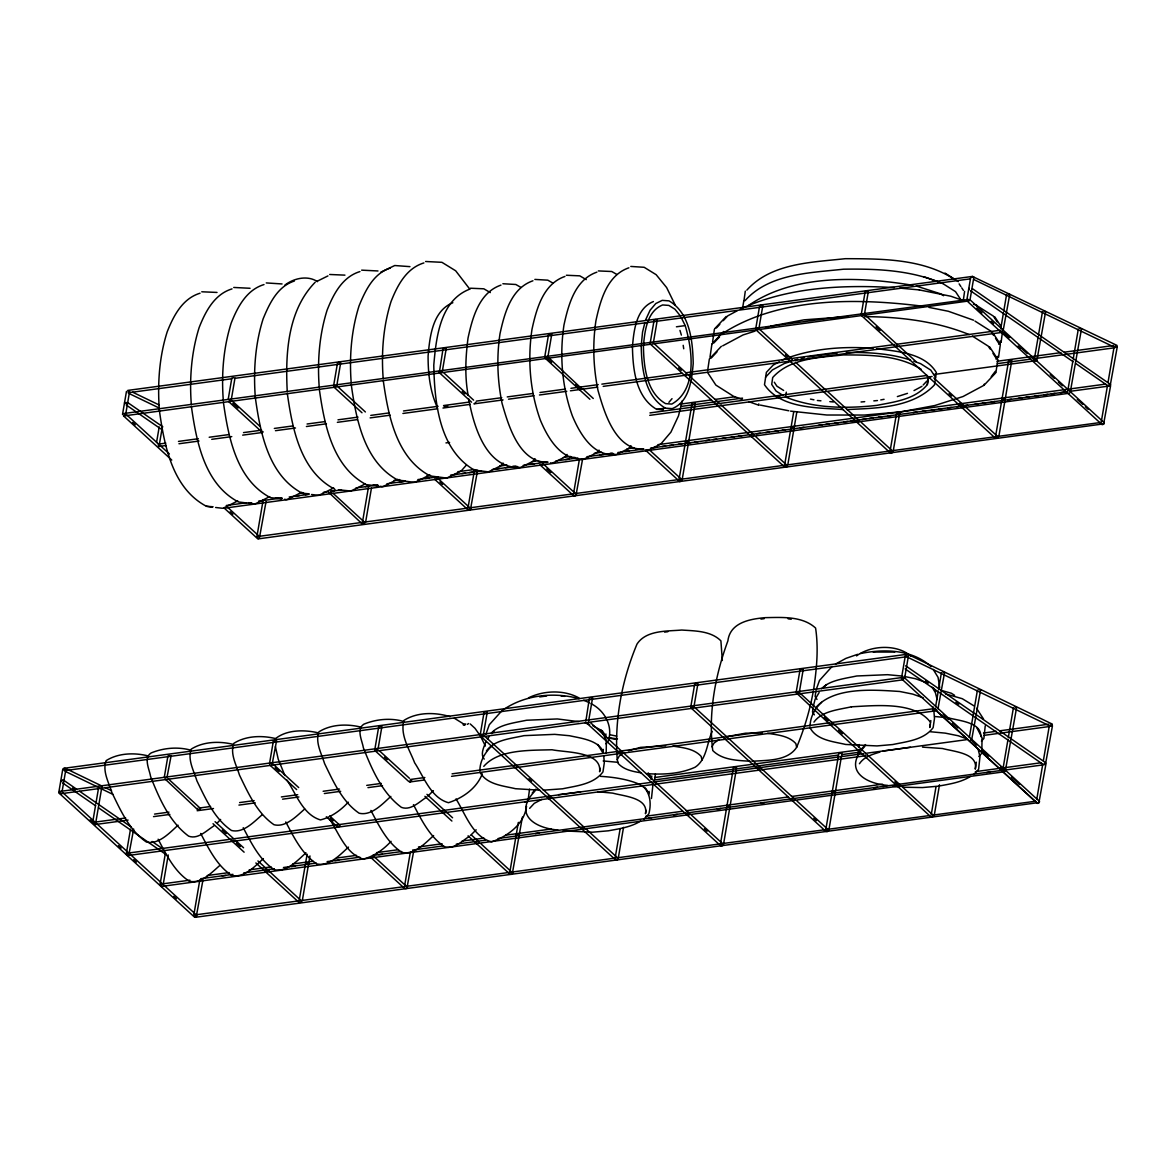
<?xml version="1.0" encoding="UTF-8"?>
<svg xmlns="http://www.w3.org/2000/svg" width="1176" height="1176" viewBox="0 0 1176 1176"><rect width="100%" height="100%" fill="white"/><g stroke="black" fill="none" stroke-linecap="round" stroke-linejoin="round"><path stroke-width="1.5" d="M652.812 785.818L651.46 798.489M939.756 687.74L938.051 677.332L933.171 669.365M985.238 725.812L983.886 738.469L981.431 741.115M758.564 404.735L758.799 403.897M632.6 345.009C633.982 329.236 636.716 308.215 653.43 301.556M641.39 343.818L642.566 331.941L644.727 323.341M969.009 289.752L969.171 288.341M479.881 770.295C480.043 760.475 485.394 751.89 492.479 745.422M602.847 752.846L603.303 749.406M605.478 737.44L605.934 734M606.199 752.875L606.39 740.336L601.142 730.222M648.696 794.844L649.152 791.389M651.328 779.438L651.783 775.998M654.694 779.467L655.429 773.984M810.058 726.048C810.308 716.845 814.836 708.481 821.554 702.366M813.057 707.908L812.513 712.009L814.38 714.861M815.879 691.135L815.144 696.604L817.011 699.455M858.524 749.538L858.112 753.86M930.848 720.55L929.79 727.488L930.392 723.99M932.656 710.348L933.127 706.908M976.315 762.195L975.272 769.133C978.52 753.184 953.78 751.611 942.49 748.509L922.513 747.127M980.755 736.588C981.695 722.123 958.822 720.77 947.753 717.713L947.871 717.727M981.857 750.259L982.033 737.734L976.786 727.606M707.673 370.455L709.349 359.033L721.373 346.288M710.025 357.034L711.921 344.024M712.597 342.01L714.391 329.265M742.6 308.112L743.732 301.247M743.938 300.821L745.305 291.134M786.318 392.152L785.495 397.018C814.277 408.542 846.205 408.704 876.62 405.411C894.333 401.913 915.251 399.575 927.335 384.567L928.305 377.687L926.556 375.026M963.217 301.056L964.585 291.369M995.969 372.366L997.777 359.621M998.542 357.342L1000.335 344.597M1001.114 342.319L1002.79 329.06M813.601 689.548C816.673 669.291 818.658 648.373 815.585 628.043C802.355 615.915 782.128 617.385 765.356 617.65C750.244 618.943 730.134 622.413 727.9 640.832C715.111 675.641 708.114 713.553 712.759 750.538C722.329 760.196 737.381 760.387 750.126 761.254M600.201 768.251L599.613 771.735C602.185 751.346 565.965 752.611 552.058 749.759C529.215 750.45 498.639 749.215 483.777 766.355M646.065 810.249L645.477 813.733C648.726 797.798 623.986 796.211 612.696 793.124L597.923 791.757M122.51 414.496L126.464 391.387M902.698 677.435L60.05 791.419L59.814 792.786L60.388 793.8L903.036 679.816L903.403 677.611M63.769 769.677L64.004 768.31L906.637 654.326M125.964 412.776L129.625 391.314L128.066 391.52M61.96 792.315L65.915 769.207L64.283 768.854L62.754 769.28L58.8 792.389L59.476 793.006M156.54 442.514L159.201 426.947M92.683 822.289L95.638 804.972M95.932 803.311L98.49 788.346M165.816 443.117L158.598 444.102L158.363 445.454L158.936 446.468L166.213 445.483M159.407 444.175L162.362 426.873M95.844 822.215L101.93 786.612M130.507 829.109L126.229 854.143L126.92 854.776M133.682 829.051L128.86 854.732M228.218 399.237L231.819 378.099L233.362 377.672L234.994 378.025L231.378 399.164M165.052 778.982L197.597 809.588L199.273 809.764L200.537 808.529L168.286 778.85M165.375 853.262L159.951 885.028L160.627 885.646M163.111 884.955L168.242 854.952M263.042 431.71L261.366 431.519L261.601 430.166L243.52 432.606M197.597 809.588L197.833 808.221M256.927 536.476L263.174 499.918M193.834 914.928L199.788 880.118M266.055 501.593L259.573 537.05M202.948 880.045L196.465 915.501M333.572 385.949L337.527 362.84L339.07 362.414L340.687 362.767L336.748 385.875M269.466 763.9L273.405 740.792L276.566 740.718L272.097 764.473M329.647 493.273L362.061 523.746L363.737 523.923L365.001 522.673L332.881 493.126M362.473 522.188L368.573 486.452M299.16 900.684L307.112 854.217M365.633 522.115L371.44 488.172M302.32 900.61L309.964 855.922M340.055 825.581L338.791 826.831L337.233 825.964M374.791 749.641L378.745 726.533L380.274 726.106L381.906 726.474L378.26 747.804M468.136 507.15L474.413 470.385M404.632 885.66L410.306 852.394M413.467 852.335L406.955 887.983M442.558 811.719L444.116 812.587L445.381 811.337M480.117 735.397L484.071 712.288L485.6 711.862L487.231 712.215L483.586 733.545M544.65 357.401L548.589 334.293L550.133 333.852L551.764 334.219L547.81 357.328L546.252 357.533M581.076 388.095L548.971 357.916M516.705 766.252L515.147 765.385M573.668 492.876L579.356 459.61M509.958 871.416L518.337 822.392M582.517 459.537L576.005 495.199M522.394 817.07L512.295 873.739M484.453 735.926L550.53 796.446L550.309 797.813L548.486 798.46L547.59 797.504M650.181 343.113L654.135 320.004L655.664 319.578L657.296 319.945L653.341 343.039M585.913 720.785L589.396 698.044L590.94 697.618L592.557 697.971L588.617 721.079M648.211 449.585L646.271 450.908L645.374 449.967M678.905 480.352L692.061 403.324L693.605 402.898L695.236 403.25L682.359 478.529M614.989 858.921L620.075 829.153M681.771 480.322L679.831 481.66L646.271 450.908M618.444 857.098L623.53 827.331M690.782 706.908L694.737 683.8L696.265 683.374L697.897 683.726L693.943 706.835L692.385 707.041M755.712 328.839L759.667 305.731L761.195 305.304L762.827 305.657L758.873 328.765M686.946 814.101L688.504 814.968L689.768 813.718M784.436 466.078L793.712 411.806M720.623 842.913L733.486 767.649L735.015 767.222L736.646 767.575L730.355 804.34M787.905 464.255L796.872 411.732M796.108 692.649L800.062 669.556L801.591 669.115L803.223 669.482L799.268 692.59L797.71 692.796M796.446 692.973L829.58 724.093L831.256 724.284L832.52 723.034L799.709 692.855M861.244 314.565L865.198 291.457L866.741 291.031L868.358 291.383L864.419 314.492M861.582 314.874L863.022 313.727M856.745 421.375L858.304 422.228L859.568 420.993M890.261 450.055L896.553 413.29L899.713 413.217L893.128 451.731L890.644 452.422M825.949 828.668L838.811 753.39L841.972 753.331L828.815 830.344L827.551 831.594L825.875 831.417L691.003 707.893M927.335 384.567L928.173 379.701M901.448 678.405L905.388 655.297M966.775 300.292L970.729 277.183L973.89 277.11L969.95 300.218L967.451 300.909M908.548 655.223L904.609 678.332L902.124 679.037M935.626 706.57L938.286 690.988M938.566 689.327L941.417 672.701M1000.805 328.325L1003.466 312.743M1003.76 311.081L1006.597 294.441M965.54 406.97L998.203 437.031L996.939 438.266L995.263 438.089L1008.67 360.503L1011.83 360.429L998.836 436.472M931.142 815.188L936.037 786.597M934.303 815.115L939.506 784.745M969.333 737.47L977.432 690.106M1034.365 359.077L1038.188 336.733M1038.496 334.954L1042.465 311.699M1002.76 770.06L1008.023 739.278M1008.317 737.514L1013.447 707.496M1067.646 391.52L1072.909 360.738M1073.203 358.974L1078.333 328.971M1036.776 799.195L1042.73 764.4L1045.89 764.327L1039.114 801.518M1043.362 760.696L1049.301 725.886L1052.461 725.812L1045.699 763.003M1101.206 422.272L1107.454 385.713L1108.983 385.287L1110.614 385.64L1103.838 422.845M1108.086 382.009L1114.04 347.214L1117.2 347.14L1110.423 384.331M1045.082 763.298L1044.847 764.665L1045.92 763.253L1044.979 762.254L905.638 665.792M485.909 734.177L489.304 724.71L501.917 710.716M529.553 789.169L528.318 798.475M813.248 706.541L815.086 699.338L819.143 692.517M816.085 689.915L819.481 680.463L832.093 666.454M858.921 746.966L859.347 744.555M526.539 806.266C524.29 824.273 507.562 836.312 491.583 841.884C472.737 836.945 465.329 813.807 456.009 798.916M813.292 691.165C809.897 710.422 804.149 729.223 796.667 747.289C787.508 761.357 766.855 760.034 751.934 761.342M682.286 400.766L678.479 415.907L670.923 432.136L660.868 443.969L648.696 450.011A4.66 3.984 -88.5 0 1 647.27 450.114L646.374 449.835M712.186 731.34C706.864 743.1 706.747 759.622 695.119 767.208C679.934 774.102 662.764 774.749 646.374 773.602M275.875 738.322C287.311 729.59 304.172 729.679 317.858 732.736M482.263 773.823C476.839 788.332 462.668 798.078 448.468 802.708C430.842 797.887 423.786 776.601 414.643 762.812C409.615 749.7 399.664 734.809 404.03 720.329C417.495 711.921 435.149 712.2 450.07 716.64M645.595 319.901L650.093 310.229L655.767 303.555L662.206 300.365L668.997 300.865C690.091 313.125 692.752 341.422 693.208 363.502C691.797 379.73 689.489 401.678 672.202 408.645L665.41 408.145L656.634 409.336C635.54 397.076 632.879 368.779 632.438 346.7M486.085 741.277C484.174 746.539 479.926 754.125 484.203 759.108M641.376 772.867C633.1 771.574 623.897 769.883 618.076 763.342L617.253 759.637L619.296 755.947L624.103 752.522M711.936 746.819L713.979 743.129L718.786 739.704M487.437 739.013L488.966 736.779M790.551 411.13L826.816 415.01L864.389 415.055L901.095 411.835L934.802 405.529L963.056 396.518L983.842 385.375L984.312 384.111M158.936 446.468L158.598 444.102M968.965 300.953L124.097 415.892M1069.645 393.181L224.792 508.12M1103.22 423.919L258.353 538.858L257.779 537.844M63.107 792.903L95.036 822.127L95.374 824.508L95.962 823.773M1004.774 771.721L161.538 886.425L160.965 885.425M1038.482 802.591L195.26 917.309L194.687 916.295M63.416 781.423L63.93 780.761L62.313 780.408L60.77 780.835L61.461 781.467M166.933 777.733L171.079 755.947L169.447 755.595L167.918 756.021L164.302 777.16L164.978 777.777M377.423 750.229L377.952 749.582L376.394 749.788M937.963 708.878L944.578 672.628L942.946 672.275M971.67 739.763L980.593 690.033L978.961 689.665M1005.392 770.648L1016.623 707.423L1014.991 707.07M127.126 403.515L127.655 402.868L126.023 402.515L124.48 402.942L125.156 403.559M470.459 509.473L477.588 470.312L474.354 470.106C438.986 449.555 434.532 402.118 433.782 365.119C436.149 337.924 440 301.115 468.989 289.443M793.653 428.137L794.182 427.491L792.55 427.138L791.36 427.873M1003.143 330.618L1009.758 294.368L1008.141 294.015M1036.703 361.355L1045.626 311.625L1044.009 311.272M1070.278 392.108L1081.494 328.898L1079.877 328.53M315.212 282.211C287.459 310.64 285.327 353.917 287.238 391.446M466.137 465.358L461.183 470.973L447.277 477.794A5.498 4.704 -88.5 0 1 445.572 477.912L430.225 475.986C396.15 457.964 388.154 415.113 383.214 380.23M503.108 463.094L500.608 465.858L488.819 471.65A4.66 3.984 -88.5 0 1 487.379 471.738L474.354 470.106M535.08 458.772L532.596 461.536L520.792 467.313A4.66 3.984 -88.5 0 1 519.351 467.416C485.732 468.342 473.487 425.418 468.71 398.855M567.067 454.436L564.568 457.214L552.764 462.991A4.66 3.984 -88.5 0 1 551.338 463.094L550.442 462.815M599.04 450.114L596.541 452.878L584.751 458.669A4.66 3.984 -88.5 0 1 583.311 458.758C561.055 461.051 547.707 437.737 540.357 420.141C529.964 391.167 527.465 359.753 531.978 329.383C536.403 309.156 543.077 283.975 564.921 276.463M631.012 445.792L628.528 448.556L616.724 454.348A4.66 3.984 -88.5 0 1 615.283 454.436C593.027 456.729 579.68 433.415 572.33 415.804C561.937 386.845 559.438 355.431 563.965 325.061C568.375 304.834 575.049 279.653 596.894 272.141M668.909 402.339L672.025 398.679M62.798 769.633L63.945 768.31L65.665 768.531M534.992 791.007C513.456 813.41 533.081 827.919 557.968 830.035M864.786 746.407C843.251 768.795 862.875 783.319 887.762 785.421M491.362 733.045C498.845 724.592 514.294 722.843 526.598 720.241L557.336 718.948L578.651 721.638M491.774 733.618L493.993 731.222M486.408 750.95C494.346 739.954 510.134 738.719 523.967 735.647L554.69 734.353L569.463 735.72C581.444 738.337 597.731 740.233 602.935 751.17M532.272 792.947L535.741 789.199M529.641 808.353L534.271 803.355L541.93 799.312M605.772 743.732L608.227 741.086C613.402 726.254 604.508 710.319 591.028 703.674M643.919 819.172L648.829 813.895C651.195 804.928 650.74 794.903 644.36 787.626M821.554 688.783C829.021 680.331 844.471 678.596 856.789 675.98L887.512 674.686L902.286 676.068M823.068 688.151L826.405 684.564M856.54 655.899C870.887 645.198 896.979 643.963 910.665 655.987M816.6 706.688C835.283 686.887 872.651 689.709 899.758 691.488L912.738 694.105L923.219 697.824M813.954 722.093C821.892 711.098 837.679 709.863 851.512 706.791L851.395 706.805C876.605 705.497 914.737 701.396 930.495 722.314M862.067 748.333L865.536 744.584M859.435 763.738C864.139 756.8 871.637 754.595 879.913 752.081M978.799 756.521L981.254 753.875M973.713 774.558L978.623 769.28L979.975 756.609L978.256 749.788M178.061 825.199C169.712 832.74 158.686 844.897 146.383 842.016C129.404 830.418 120.525 810.308 111.823 792.374C108.824 782.496 102.15 771.088 106.163 760.622C118.159 753.022 134.02 752.537 147.632 755.771M217.486 822.788L220.618 819.437M262.13 814.806C253.928 821.862 243.285 833.446 231.496 830.491C214.502 818.893 205.624 798.783 196.921 780.864C193.937 770.986 187.263 759.578 191.262 749.112C203.272 741.512 219.133 741.027 232.745 744.246M219.794 865.477C211.592 872.548 200.949 884.132 189.16 881.177C174.357 871.416 166.169 854.438 158.128 839.208M304.687 809.044C296.484 816.1 285.841 827.683 274.037 824.743C257.059 813.145 248.18 793.036 239.478 775.102C236.479 765.223 229.82 753.816 233.818 743.35C245.828 735.75 261.675 735.265 275.302 738.499M263.395 858.612C255.03 866.153 244.005 878.325 231.701 875.429C216.913 865.654 208.725 848.675 200.684 833.461M348.287 802.164C340.82 810.293 331.206 817.247 320.46 819.922C303.099 814.777 296.058 793.873 286.988 780.085M305.951 852.85C297.587 860.391 286.562 872.563 274.258 869.667C259.47 859.906 251.282 842.913 243.226 827.698M390.829 796.417C382.479 803.958 371.454 816.129 359.15 813.233C342.172 801.635 333.293 781.525 324.591 763.591C321.592 753.713 314.933 742.306 318.931 731.84C330.941 724.24 346.788 723.755 360.4 726.989M348.493 847.102C340.143 854.643 329.118 866.815 316.814 863.919C302.026 854.143 293.838 837.165 285.783 821.95M433.385 790.654L427.873 796.093M391.049 841.34C383.596 849.469 373.968 856.422 363.237 859.083C345.876 853.952 338.82 833.034 329.75 819.26M433.606 835.577C425.256 843.133 414.231 855.29 401.927 852.409C387.139 842.633 378.937 825.655 370.896 810.44M476.162 829.83L470.635 835.269M746.833 290.149C771.03 263.071 811.675 262.366 845.309 258.691C882.059 258.779 922.469 258.676 954.412 279.285M714.685 328.751L726.239 316.462M716.39 327.957L719.815 324.311M723.24 320.666L727.812 315.815L737.19 310.787M745.025 300.659C769.222 273.596 809.867 272.876 843.501 269.201C875.164 268.701 907.813 269.951 937.639 281.637M712.112 343.76L723.666 331.485M748.656 305.392C794.608 273.773 859.847 276.507 912.855 285.342M713.832 342.98L719.536 336.909M722.961 333.264C780.35 296.499 858.26 298.101 923.719 306.348M711.26 358.004L716.963 351.933M765.547 377.202L772.367 369.955L784.465 363.457L791.095 361.341M923.175 385.008L926.923 381.039M998.674 344.245L1000.997 341.79L1000.056 341.055M996.116 359.268L997.895 356.299M991.236 376.746L995.322 371.322M984.121 385.169L995.675 372.88M331.441 491.935L330.162 493.185L328.486 492.994M60.108 791.492L58.844 792.742L59.726 793.697L194.599 917.207L196.421 916.56L196.642 915.193L96.388 823.376M474.575 403.574L475.839 402.339M437.443 478.088L436.164 479.338L434.488 479.146L468.048 509.884L469.724 510.075L471.003 508.826L437.884 478.367M542.974 463.814L541.695 465.064L540.019 464.873L573.594 495.61L575.27 495.802L576.534 494.552L543.415 464.094M686.916 373.792L685.637 375.026L683.962 374.85M754.037 435.267L752.772 436.502L751.096 436.325M373.777 856.466L372.513 857.701L370.837 857.524L404.544 888.409L406.22 888.586L407.484 887.336L374.233 856.745M968.657 299.924L967.392 301.174L968.289 302.129L1102.147 424.712L1103.97 424.066L1104.19 422.699L970.347 300.101M479.102 842.207L477.838 843.457L476.162 843.28M893.128 451.731L891.864 452.966L890.188 452.789L755.933 329.839M213.9 825.919C206.609 830.432 197.98 839.723 188.645 836.151C169.329 821.818 159.142 798.239 150.572 776.469C149.528 769.692 143.178 757.829 151.16 752.934C163.435 747.936 177.326 746.613 190.189 750.009M467.431 724.387L468.518 723.549M426.668 797.137C419.376 801.65 410.747 810.94 401.413 807.368C382.097 793.036 371.925 769.457 363.34 747.701C362.296 740.909 355.946 729.046 363.928 724.151C376.202 719.153 390.094 717.83 402.956 721.226M469.445 836.298C462.153 840.811 453.524 850.116 444.19 846.544C429.652 836.548 421.405 819.878 413.452 804.678M526.245 801.37L525.143 802.252L527.039 801.488M237.773 500.932L223.44 508.076A5.498 4.704 -88.5 0 1 221.735 508.194L215.62 507.488M269.76 496.61L255.412 503.754A5.498 4.704 -88.5 0 1 253.707 503.857L238.361 501.946C204.286 483.924 196.289 441.059 191.35 406.176M301.732 492.288L287.385 499.433A5.498 4.704 -88.5 0 1 285.695 499.535L284.636 499.212M333.705 487.966L319.358 495.096A5.498 4.704 -88.5 0 1 317.667 495.214L311.552 494.508M397.664 479.308L383.317 486.452A5.498 4.704 -88.5 0 1 381.627 486.555L380.568 486.232M429.637 474.986L415.29 482.131A5.498 4.704 -88.5 0 1 413.599 482.233L398.252 480.308C364.163 462.286 356.166 419.435 351.242 384.552M503.078 709.907C524.952 694.795 553.852 691.811 579.165 698.662M835.563 664.028L845.926 658.384L857.657 654.312M528.509 697.838C543.782 690.4 563.907 689.621 578.96 697.927M640.582 821.083C630.953 827.154 619.37 828.727 608.418 830.8L592.675 832.182L563.172 830.888M970.376 776.483C960.748 782.54 949.164 784.127 938.213 786.185L922.469 787.567L903.124 787.229M740.307 309.112C787.92 287.003 842.619 284.636 894.319 287.606M722.681 345.847L742.982 334.969L755.124 331.088M779.247 361.841L773.191 365.089L766.385 372.336L764.488 384.714C780.879 408.925 817.232 407.572 843.413 409.571M782.275 360.224L785.303 358.592M914.017 390.579L921.925 386.345M365.251 483.953L351.345 490.774A5.498 4.704 -88.5 0 1 349.639 490.892L338.453 489.819M200.052 293.206C182.412 298.572 173.519 315.844 167.198 331.823C159.142 357.225 157.437 384.037 159.377 410.498C164.302 445.395 172.299 488.246 206.388 506.268L212.239 507.238M232.025 288.884C214.385 294.25 205.491 311.522 199.17 327.487C191.365 352.344 189.38 378.54 191.306 404.426M263.997 284.563C246.372 289.928 237.479 307.201 231.157 323.165C223.337 348.008 221.367 374.203 223.278 400.105M284.812 285.18C293.588 278.256 307.642 275.008 317.446 281.652M294.382 281.02C277.462 286.429 269.407 303.614 263.13 318.843C255.074 344.245 253.369 371.057 255.31 397.532C260.234 432.415 268.231 475.266 302.32 493.288L308.171 494.258M316.8 281.417L327.957 275.904M359.929 271.582C342.304 276.948 333.411 294.221 327.09 310.185C319.269 335.042 317.299 361.238 319.211 387.125M380.745 272.2L394.739 265.526L409.954 266.643M390.314 268.04C373.395 273.449 365.339 290.634 359.062 305.863C351.242 330.706 349.272 356.901 351.183 382.803M423.889 262.924C406.249 268.304 397.356 285.577 391.035 301.541C383.214 326.384 381.245 352.579 383.17 378.466M452.848 302.732C432.459 310.949 429.755 336.836 428.093 355.975C428.035 373.248 429.96 390.976 437.075 406.867M500.961 285.106C479.117 292.618 472.443 317.814 468.033 338.026C465.578 356.989 464.638 376.394 468.151 395.283M532.934 280.785C511.09 288.296 504.43 313.492 500.006 333.705C496.522 356.887 497.375 380.495 502.079 403.441C508.473 425.594 518.925 461.815 547.163 462.565M628.866 267.805C607.022 275.316 600.363 300.512 595.938 320.725C592.454 343.921 593.307 367.515 598.011 390.461C604.405 412.614 614.857 448.835 643.096 449.6M628.44 750.758L640.479 747.377L665.601 745.76M259.514 538.094L257.691 538.755L224.131 508.017M962.394 406.411L964.217 405.764L965.099 406.72M584.016 828.683L582.208 829.345L581.312 828.389M758.667 768.295L760.49 767.634L761.372 768.59M897.714 784.921L899.537 784.274L900.419 785.215M201.757 291.78L217.016 292.442M233.745 287.459L250.062 288.282M329.677 274.478L344.935 275.14M361.649 270.157L377.981 270.965M425.609 261.498L441.926 262.321L455.671 270.789L469.959 289.369M470.444 288.223L483.85 288.811L490.319 292.589M566.376 275.257L579.783 275.846L586.251 279.623M598.349 270.921L611.755 271.509L616.812 274.42M765.547 327.751L769.016 326.649M790.272 357.004C816.776 348.008 845.412 346.317 873.165 348.331M794.417 360.282L797.725 359.224M897.362 396.591L907.475 393.357M465.77 723.931L463.124 724.754L464.902 725.18M726.004 736.793L745.613 733.192L762.107 733.03M266.261 282.931L282.049 283.945M502.872 283.739L515.823 284.489L520.894 287.385M534.86 279.418L547.795 280.167L552.867 283.063M630.792 266.438L644.169 267.29L656.149 274.684L666.63 287.561L675.171 304.966M770.765 326.09L804.134 319.828L847.646 316.623M801.047 358.166L804.355 357.548M807.677 356.916L837.371 352.991M880.765 399.928L884.073 399.311M539.71 696.912L546.605 695.986M860.553 653.547C884.19 648.667 912.37 649.402 931.054 666.63M558.571 794.667L580.621 791.874M883.191 751.023L910.415 747.26M127.714 390.417L972.699 276.389M128.052 392.784L231.76 378.76M235.406 378.26L970.509 278.83M676.42 326.796L685.196 325.605C692.473 349.713 697.647 389.491 671.79 404.074L665.572 403.618C646.256 392.402 643.816 366.486 643.419 346.273C644.713 331.426 646.8 311.331 662.632 304.951L668.85 305.407L674.95 309.214L680.522 316.094M123.759 413.526L968.554 299.454M124.112 414.628L125.67 414.422M333.911 386.257L335.175 386.081M440.721 371.807L442.279 371.601L446.233 348.493L444.601 348.14L443.058 348.566L439.339 372.66L471.561 402.163M228.952 401.06L231.79 400.678M178.473 441.412L198.347 438.721M209.196 437.251L229.07 434.561M274.331 428.446L292.53 425.977M307.083 424.007L325.282 421.552M338.012 419.832L358.033 417.113M370.763 415.393L388.962 412.938M403.515 410.968L438.089 406.293M443.558 405.544L469.018 402.104M476.309 401.119L501.77 397.679M507.238 396.929L532.713 393.49M539.99 392.505L565.465 389.065M570.919 388.315L598.216 384.625M601.847 384.14L681.918 373.306M685.549 372.821L894.804 344.509M896.597 344.274L1000.702 330.191M444.19 406.617L447.791 406.132M1001.364 331.426L999.923 330.956M178.958 443.749L198.994 441.044M211.739 439.324L231.76 436.619M242.682 435.135L262.718 432.43M275.463 430.695L295.485 427.99M306.407 426.52L326.443 423.801M337.365 422.331L357.386 419.611M370.131 417.892L390.167 415.187M402.912 413.467L437.501 408.778M442.97 408.043L470.282 404.353M473.928 403.853L503.049 399.913M508.517 399.178L534.007 395.724M539.461 394.989L566.773 391.299M570.419 390.8L597.731 387.11M603.2 386.375L1001.937 332.426M680.301 404.118L711.245 399.928M714.89 399.443L734.912 396.738M997.101 361.267L1060.825 352.653M1064.471 352.153L1113.628 345.509M680.639 406.484L742.541 398.12M997.439 363.634L1030.22 359.195M1033.866 358.709L1113.981 347.875M649.975 412.908L926.541 375.497M933.788 374.512L1035.159 360.797M776.336 396.974L779.938 396.474M929.29 376.879L932.112 376.496M445.969 442.911L449.6 442.426M649.755 415.349L929.966 377.452M299.527 493.141L303.173 492.656M394.151 480.337L399.605 479.602M426.903 475.912L430.534 475.413M457.831 471.723L474.207 469.518M499.682 466.064L506.959 465.079M532.434 461.639L536.08 461.139M563.363 457.449L570.639 456.464M594.306 453.275L601.583 452.29M627.058 448.835L634.334 447.85M657.987 444.66L1105.587 384.111M687.093 441.97L688.651 441.764M898.155 413.423L899.713 413.217M1003.687 399.149L1005.245 398.943L1002.422 399.325M296.234 496.007L299.865 495.508M305.334 494.773L308.965 494.273L289.178 496.992M330.809 491.318L334.44 490.833M365.368 486.644L369.014 486.158M399.943 481.969L403.589 481.484M425.418 478.529L429.064 478.029M452.716 474.839L456.347 474.34M461.815 473.605L465.446 473.105M469.092 472.62L472.723 472.12M496.39 468.93L500.02 468.43M505.474 467.695L509.12 467.21M530.949 464.255L534.595 463.756M565.524 459.566L569.169 459.081M600.098 454.891L603.744 454.406M625.573 451.452L629.204 450.952M652.871 447.762L656.502 447.262M661.956 446.527L665.601 446.042M669.247 445.542L672.878 445.057M678.332 444.308L681.977 443.822M687.431 443.087L691.076 442.588M694.707 442.102L698.353 441.603M705.629 440.618L709.275 440.133M712.906 439.633L716.551 439.148M722.005 438.413L725.651 437.913M731.105 437.178L734.75 436.678M738.381 436.193L742.027 435.693M756.58 433.724L760.21 433.238M765.679 432.503L769.31 432.004M774.778 431.269L778.409 430.784M782.055 430.284L785.686 429.799M800.253 427.829L803.884 427.329M818.437 425.359L822.083 424.874M825.728 424.374L829.359 423.889M834.813 423.139L838.459 422.654M843.912 421.919L847.558 421.42M851.189 420.935L854.834 420.435M862.111 419.45L865.757 418.965M869.387 418.465L873.033 417.98M878.487 417.245L882.132 416.745M887.586 416.01L891.232 415.51M913.061 412.555L916.692 412.07M922.16 411.335L925.791 410.836M931.26 410.101L934.891 409.615M938.536 409.116L942.167 408.631M947.635 407.881L951.266 407.396M956.735 406.661L960.366 406.161M964.011 405.676L967.642 405.176M974.919 404.191L978.564 403.706M982.195 403.206L985.841 402.721M991.294 401.986L994.94 401.486M1007.67 399.766L1011.316 399.267M1018.592 398.282L1022.238 397.797M1025.869 397.297L1029.514 396.812M1034.968 396.077L1038.614 395.577M1044.067 394.842L1047.713 394.342M1051.344 393.857L1054.99 393.372M1060.443 392.622L1064.089 392.137M1071.365 391.152L1109.571 385.978L1109.394 383.89M226.248 505.504L246.034 502.828M258.617 501.123L281.975 497.962M323.326 492.376L328.721 491.641M330.544 491.392L341.452 489.922M355.99 487.952L377.819 484.997M386.904 483.777L405.088 481.307M417.818 479.587L437.81 476.883M450.54 475.163L481.454 470.988M492.362 469.503L515.999 466.313M523.276 465.329L546.899 462.124M555.998 460.904L577.813 457.949M586.912 456.714L612.358 453.275M617.812 452.54L643.272 449.1M650.548 448.115L1066.911 391.784M258.014 536.491L993.676 436.972M997.307 436.487L1100.486 422.522M905.726 655.605L906.99 655.444M64.342 770.692L906.99 656.708M481.719 735.544L483.277 735.323M125.685 817.982L95.036 822.127L95.741 822.303M154.556 814.086L168.976 812.131M199.655 807.986L210.548 806.501M239.61 802.576L254.134 800.606M281.373 796.931L297.719 794.711M323.135 791.272L339.482 789.067M366.721 785.377L381.259 783.422M410.306 779.482L424.845 777.512M452.084 773.837L829.815 722.74M831.608 722.49L935.508 708.437L935.288 709.804L1037.085 803.032M410.115 780.673L411.673 780.452L410.409 781.702L408.733 781.511L375.012 750.641M620.766 752.17L622.325 751.964L621.06 753.199L619.385 753.022M935.288 709.804L936.169 709.672M198.759 809.867L200.023 809.691M830.741 724.372L833.563 723.99M95.374 824.508L128.081 820.084M153.527 816.629L169.873 814.424M197.142 810.734L213.488 808.529M238.934 805.09L255.295 802.87M282.549 799.18L298.895 796.975M324.341 793.535L340.702 791.316M367.956 787.626L382.494 785.656M409.748 781.981L424.286 780.011M451.555 776.322L936.757 710.686M654.562 777.527L859.921 749.744M983.489 733.03L996.204 731.31M999.835 730.81L1048.904 724.181M654.914 779.894L838.444 755.065M842.09 754.566L858.436 752.361M983.827 735.397L1049.257 726.548M127.478 853.188L863.537 753.625M865.345 753.375L966.51 739.689M232.481 840.737L235.303 840.355M864.463 755.257L867.285 754.874M865.139 755.815L127.831 855.555L127.258 854.54M207.314 875.532L229.158 872.577M249.18 869.872L271.024 866.918M292.853 863.963L312.875 861.258M336.542 858.054L356.563 855.349M376.57 852.644L398.414 849.689M418.435 846.985L442.102 843.78M462.109 841.075L483.953 838.12M505.798 835.166L551.294 829.007M645.933 816.203L682.33 811.278M685.976 810.793L787.891 797.005M791.522 796.505L882.529 784.201M975.345 771.647L1040.863 762.783M307.186 863.287L308.744 863.081M517.837 834.798L519.395 834.578M833.828 792.051L835.386 791.83L832.564 792.212M161.2 884.058L189.909 880.177M200.67 878.722L232.966 874.356M243.741 872.901L265.261 869.99M267.084 869.74L274.361 868.755M283.46 867.52L316.197 863.096M327.119 861.611L359.871 857.186M372.601 855.466L401.707 851.527M412.614 850.057L443.543 845.867M456.273 844.148L485.379 840.208M498.124 838.488L1002.025 770.324M222.22 875.929L225.865 875.444M265.908 870.019L269.539 869.534M291.383 866.58L295.014 866.095M335.057 860.67L338.703 860.185M378.745 854.761L382.376 854.276M535.256 833.593L538.902 833.093M648.094 818.334L651.739 817.835M673.569 814.88L677.214 814.395M717.257 808.97L720.888 808.485M760.931 803.061L764.576 802.576M873.768 787.802L877.414 787.303M882.867 786.568L886.513 786.082M986.605 772.544L990.251 772.044M1004.804 770.074L1043.024 764.9M267.466 871.445L269.025 871.24M194.922 914.943L298.983 900.86M300.806 900.625L929.143 815.615M932.774 815.13L1035.747 801.209M760.931 619.09L764.209 618.664M664.602 632.115L667.894 631.688M861.053 401.986L864.698 401.663M873.812 400.869L877.443 400.546M873.165 652.033L894.804 652.077M785.112 466.696L787.597 466.005L786.332 467.254L784.657 467.063L650.401 344.112M826.331 831.035L828.286 831.006M722.946 845.25L720.315 844.662M864.698 316.638C900.184 316.814 936.243 321.239 969.318 334.616M846.294 352.521C867.815 352.183 889.865 353.285 910.445 360.047M846.852 409.571C876.62 408.16 912.591 408.013 934.479 384.89L936.375 372.527C924.365 352.859 897.435 351.506 876.723 348.655M539.725 790.169L515.5 788.714C503.225 785.759 486.423 784.627 479.823 771.882M543.268 790.184L562.569 788.802C576.446 785.818 593.733 784.318 602.965 771.897L604.302 762.798L603.758 755.742M656.634 409.336L663.426 409.836M635.863 448.6L643.992 449.203M610.388 453.407L613.651 453.642M570.286 457.126L575.167 457.493M538.314 461.462L548.06 462.183M512.839 466.269L517.719 466.622M398.252 480.308L404.956 480.808M372.983 485.129L378.01 485.497M378.878 486.114L366.265 484.644C332.191 466.622 324.194 423.757 319.269 388.874M302.32 493.288L309.023 493.788M275.375 497.992L282.078 498.477M281.255 498.962L270.333 497.61C236.258 479.587 228.262 436.737 223.337 401.854M248.43 502.681L251.782 502.931M206.388 506.268L213.091 506.768M899.699 288.105L919.456 289.928M817.379 400.487L820.936 400.81M829.815 401.633L833.372 401.957M934.626 716.493L944.563 717.419M561.099 696.001L564.627 696.339M930.348 731.737L945.239 733.133L958.205 735.75L967.187 738.94M607.801 737.602L617.459 738.866M892.966 786.274L899.728 786.906M603.185 760.945L618.076 762.327M600.554 776.351C613.387 777.086 627.455 779.218 638.686 783.98M579.518 387.242L581.194 387.418M792.154 800.533L793.829 800.709L795.094 799.474L728.12 737.999M548.869 796.27L550.53 796.446M582.576 827.14L584.251 827.331L551.882 797.681M266.702 871.519L265.041 871.342L255.883 862.963M972.464 276.478L1117.024 345.421L1116.921 346.876L1115.142 347.552L973.948 279.609M788.096 618.796L791.242 619.252M767.546 733.31C777.351 734.838 788.743 735.764 795.829 743.57L796.667 747.289M672.863 746.113C682.668 747.642 694.06 748.583 701.146 756.388L701.984 760.093M916.28 286.033L940.638 293.853L943.549 295.705M919.264 289.913L950.855 296.249L963.291 300.571M928.981 307.392L948.297 311.258L973.566 320.195M810.485 399.105L813.924 399.796M760.343 405.088L788.773 410.777M903.918 676.391L915.369 678.699L925.85 682.418M942.005 690.606L951.31 693.223L954.603 695.31M945.577 693.913L962.291 698.706L973.934 705.835M610.697 734.912L616.709 736.132M610.476 738.337L615.136 739.278M1115.451 345.259L1116.377 346.891M1050.727 723.931L1051.653 725.577M923.66 276.654L942.99 283.475M973.463 304.158L976.859 305.363M913.796 361.238L920.499 363.604L930.775 370.117L935.537 377.378M741.982 399.267L733.501 396.268L715.861 385.081L707.467 372.307M748.759 401.663L758.946 405.264M583.649 700.264L589.632 702.778M585.192 722.961L589.676 724.563M592.675 725.621L602.406 730.943L605.581 735.764M132.667 392.211L159.054 404.911M129.154 393.563L158.833 407.851M908.842 654.797L1052.285 724.093L1052.197 725.548L1050.418 726.239L906.975 656.943M67.297 769.31L101.68 785.921M104.958 787.508L111.499 790.669M65.43 771.456L112.911 794.388M454.333 718.213L464.505 724.519M665.41 408.145C644.316 395.9 641.655 367.603 641.214 345.524M335.072 489.569L334.293 488.966C300.218 470.944 292.221 428.093 287.282 393.196M944.975 273.082L958.337 281.623M942.432 283.342L955.529 291.648L961.6 300.894M976.139 305.172L993.352 316.094L997.16 321.886M975.007 321.107L990.795 331.118L993.632 335.454M972.434 336.13L988.222 346.141L990.118 349.037M921.249 369.337C898.376 354.917 869.652 354.99 843.457 354.917C819.275 357.563 790.066 358.077 772.691 377.525L771.721 384.405L776.087 391.049L782.804 395.312M783.628 390.447L776.91 386.184L774.293 382.2M640.111 784.892L645.8 788.508L648.799 793.153M972.478 288.708L1110.659 384.581L1109.453 385.86L1107.748 385.669L1076.084 363.766M970.523 290.795L1073.071 361.694M925.365 681.08L928.261 683.094M955.867 702.204L958.778 704.203M905.167 668.909L1043.024 764.341M128.213 402.912L162.803 426.829M126.244 405L160.95 428.99M62.989 779.762L76.587 789.184M79.6 791.272L130.962 826.831M152.101 841.472L162.685 848.793M72.544 788.023L75.455 790.037M62.534 782.893L95.521 805.722M98.519 807.809L165.978 854.511M470.224 723.946L475.045 728.37L479.676 734.985M1004.304 332.543L1009.699 337.483M1021.87 348.625L1027.265 353.579M1031.323 357.284L1035.38 361.003M1050.242 374.615L1054.299 378.319M1058.341 382.038L1062.398 385.743M1077.26 399.355L1082.67 404.309M1085.375 406.778L1088.065 409.263M976.771 308.112L981.975 312.875M991.074 321.21L993.676 323.591M1003.819 332.881L1009.023 337.659M1018.137 345.994L1020.739 348.375M864.845 314.756L897.508 344.803L896.244 346.053L894.568 345.876L861.464 315.55M898.964 345.994L915.869 361.488M933.862 377.966L964.217 405.764M876.091 326.825L880.06 330.471M949.032 393.637L951.663 396.047M959.587 403.295L962.218 405.72M895.612 346.817L928.129 376.614M929.172 377.555L995.263 438.089M757.991 327.825L792.448 359.503M795.579 362.252L826.008 390.256M827.801 391.755L858.671 420.038M861.361 422.493L892.246 450.775M785.509 354.799L788.199 357.269M655.135 344.553L686.02 372.836M688.695 375.291L719.58 403.574M720.917 404.794L753.14 434.311M755.83 436.766L786.715 465.049M678.64 367.853L681.316 370.308M943.108 714.449L948.459 719.359M952.487 723.034L957.837 727.944M972.567 741.439L976.595 745.114M981.945 750.023L988.648 756.168M1000.702 767.208L1004.716 770.883M1011.419 777.013L1019.46 784.377M982.813 751.611L985.429 754.007M582.532 388.653L593.277 398.488M649.666 450.129L681.889 479.646M547.59 358.768L551.617 362.458M575.784 384.581L579.812 388.271M589.882 399.267L544.679 357.739M833.99 724.24L865.345 752.963M867.726 755.139L933.67 815.674L932.406 816.923L930.731 816.732L864.345 755.933M824.317 717.154L828.301 720.815M838.547 730.193L842.457 733.78M894.892 781.79L898.861 785.436M830.623 725.048L863.302 754.977M444.072 373.101L473.605 400.149M462.197 391.476L464.887 393.945M546.781 468.945L550.809 472.634M695.751 708.349L726.768 736.764M796.902 800.988L827.919 829.403M813.763 818.202L816.467 820.686M338.541 387.374L365.383 411.967M439.897 481.984L442.588 484.453M333.793 386.933L361.988 412.761M727.238 806.471L730.061 806.089L723.475 844.603L722.211 845.838L720.535 845.662L585.677 722.137M590.425 722.593L688.871 812.763M691.576 815.233L722.593 843.648M704.38 828.757L707.085 831.226M232.201 400.913L259.514 425.933M232.819 403.265L238.022 408.028M228.835 401.736L261.366 431.519M585.604 828.565L617.973 858.201L617.738 859.568L615.915 860.215L480.161 735.75M528.921 778.777L531.625 781.246M126.817 414.996L169.388 453.98M227.38 507.091L259.749 536.741M132.609 422.419L135.24 424.83M230.173 511.766L232.863 514.235M123.436 415.804L171.769 460.066M379.76 751.096L409.424 778.262M426.962 794.329L444.499 810.382M445.851 811.616L452.584 817.79M471.473 835.092L478.206 841.266M480.91 843.736L512.824 873.092L511.56 874.341L509.884 874.15L468.077 835.857M384.478 757.197L387.183 759.667M424.918 796.343L451.893 821.039M273.082 764.106L298.704 787.582M329.721 815.982L339.158 824.626M275.111 767.737L279.153 771.441M330.397 818.378L333.102 820.848M269.686 764.885L296.661 789.596M326.325 816.761L337.115 826.64M215.076 821.686L233.362 838.444M235.714 840.605L243.564 847.778M257.941 860.95L267.084 869.329M268.128 870.284L301.688 901.154L300.424 902.404L298.748 902.227L266.085 872.298M222.249 830.035L226.159 833.622M236.361 842.972L240.271 846.558M213.018 823.7L231.319 840.458M232.363 841.428L244.123 852.188M90.14 819.775L94.124 823.406M118.394 845.647L121.099 848.117M133.711 859.671L136.372 862.096M173.695 896.288L176.385 898.758M655.15 781.893L656.046 782.834M976.521 708.275L983.518 718.977M933.406 687.945L935.758 691.503M932.112 687.166L935.42 692.737L937.14 699.573M648.255 772.941L651.43 777.762M597.717 744.423L602.597 752.405M994.705 316.756L1000.982 326.325M993.029 333.146L1000.217 344.083M995.543 338.35L998.777 343.289M959.131 283.872L960.924 286.621M961.747 287.87L963.394 290.384M989.56 346.788L997.645 359.106M992.97 353.373L996.219 358.312M809.867 727.415C816.409 740.321 833.328 741.497 845.676 744.467L877.002 745.922L892.746 744.54C906.622 741.556 923.91 740.057 933.141 727.635L934.479 718.551L933.935 711.495M480.602 736.441L485.409 746.025M649.372 775.822L651.092 778.997M681.301 317.682L685.196 325.605M284.857 775.484L278.242 759.211L275.419 746.672M679.963 330.397L681.374 335.101M683.197 345.318L683.726 348.772M970.847 739.366L971.053 740.836M617.253 759.637C614.254 720.241 621.781 680.434 636.995 644.095C646.153 630.027 666.807 631.336 681.727 630.042C695.016 630.953 710.833 630.777 720.903 640.846L722.329 660.53M1039.466 801.385L1039.231 802.738L1037.423 803.399L902.065 679.287L903.33 678.038L905.005 678.229L1039.466 801.385"/></g></svg>
